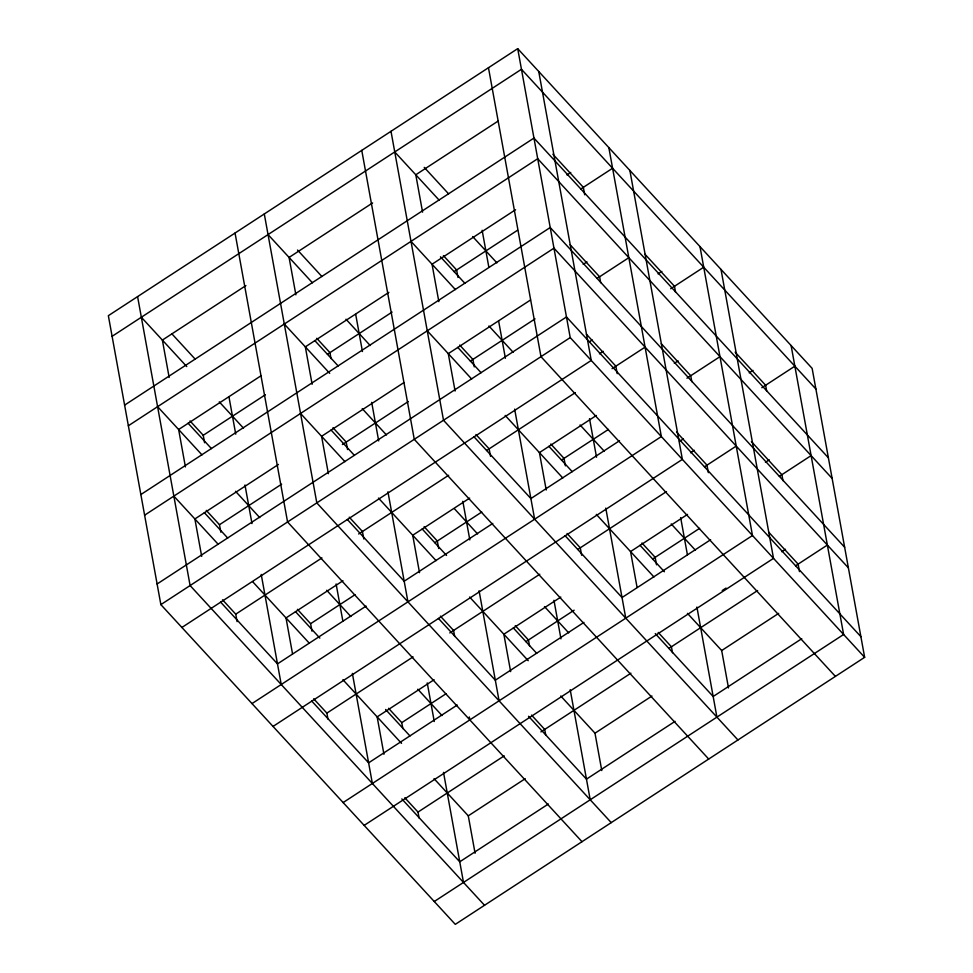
<?xml version="1.0" encoding="UTF-8"?>
<svg xmlns="http://www.w3.org/2000/svg" width="973" height="973" viewBox="0 0 973 973"><rect width="100%" height="100%" fill="white"/><g stroke="black" fill="none" stroke-linecap="round" stroke-linejoin="round"><path stroke-width="1.46" d="M517.709 48.65L108.356 315.678L160.861 604.622L455.291 924.35L864.644 657.322L812.139 368.378L517.709 48.65L570.214 337.595L864.644 657.322M112.102 336.317L521.455 69.29L815.885 389.018M245.914 285.588L162.369 340.088L169.168 377.475M372.623 202.931L289.078 257.431L295.877 294.819M498.054 121.114L415.787 174.775L422.574 212.163M124.605 405.121L533.958 138.081L828.388 457.809M128.351 425.76L537.704 158.721L832.146 478.448M566.943 174.945L570.737 172.464M260.898 375.846L178.631 429.519L185.417 466.906M388.872 292.374L305.327 346.862L312.126 384.262M515.581 209.718L432.036 264.218L438.835 301.606M204.598 442.764L203.235 435.284L265.386 394.746M327.414 354.281L392.095 312.09M454.111 271.625L517.527 230.26M580.82 188.981L612.589 168.256M140.854 494.552L550.207 227.524L844.649 547.24M144.612 515.191L553.965 248.164L848.395 567.879M583.192 264.376L586.987 261.895M278.424 464.462L194.88 518.95L201.679 556.349M403.856 382.632L321.589 436.305L328.375 473.693M530.565 299.976L448.285 353.649L455.084 391.037M220.847 532.195L219.484 524.715L281.635 484.177M342.399 444.539L408.344 401.521M470.373 361.068L535.053 318.876M597.069 278.412L628.838 257.687M157.115 583.982L566.468 316.955L860.898 636.683M658.076 273.899L661.871 271.431M160.861 604.622L570.214 337.595M589.674 341.608L592.204 339.954M670.689 288.762L703.722 267.21M599.453 353.819L603.248 351.338M181.89 627.463L591.243 360.436L538.738 71.491M237.108 621.625L235.746 614.158L321.941 557.918M358.648 533.982L448.65 475.274M486.622 450.499L575.347 392.618M612.053 368.67L645.099 347.118M674.325 363.343L678.12 360.861M342.97 580.759L286.013 617.916L292.532 653.807M469.679 498.103L412.722 535.259L419.509 572.659M596.388 415.459L539.419 452.615L546.218 490.003M311.98 631.161L310.618 623.681L355.048 594.698M434.797 542.679L481.757 512.041M561.506 460.022L608.466 429.397M686.938 378.205L719.971 356.653M366.091 606.082L277.487 663.878L220.591 602.092M492.788 523.425L404.184 581.222L347.288 519.436M619.497 440.769L530.893 498.565L473.997 436.792M749.21 372.866L753.005 370.385M251.995 703.588L661.348 436.561L608.843 147.616M679.543 441.401L683.338 438.92M761.823 387.728L794.856 366.176M690.587 452.773L694.381 450.304M273.024 726.43L682.377 459.39L629.872 170.445M327.962 719.096L326.879 713.112L413.075 656.884M449.781 632.937L539.784 574.228M577.755 549.465L666.481 491.584M704.464 466.809L736.233 446.084M765.459 462.297L769.266 459.828M434.104 679.726L377.147 716.882L383.946 754.27M560.813 597.069L503.856 634.226L510.643 671.613M687.522 514.413L630.553 551.569L637.084 587.473M402.846 728.619L401.764 722.647L446.181 693.664M525.931 641.645L574.155 610.18M652.64 558.989L699.599 528.351M779.337 476.332L811.105 455.607M457.225 705.036L368.621 762.832L311.725 701.059M583.934 622.392L495.318 680.188L438.434 618.402M710.631 539.735L622.027 597.531L565.131 535.746M343.128 802.555L752.482 535.515L699.976 246.57M722.221 590.55L726.016 588.069M781.72 551.74L785.515 549.259M364.157 825.384L773.511 558.356L721.005 269.412M419.095 818.062L418.013 812.078L504.209 755.851M540.915 731.903L630.918 673.194M668.889 648.419L757.614 590.538M795.598 565.775L827.366 545.05M475.079 853.236L468.281 815.836L525.238 778.68M601.776 770.58L594.99 733.192L651.946 696.036M728.485 687.923L721.686 650.536L778.655 613.379M548.358 804.002L459.755 861.798L401.837 798.918M675.067 721.346L586.464 779.142L528.546 716.262M801.764 638.702L713.16 696.498L655.255 633.605M434.262 901.509L843.615 634.481L791.11 345.537M552.871 154.233L583.35 187.327L584.712 194.807M645.026 254.294L674.484 286.281L675.566 292.265M735.138 352.153L765.617 385.247L766.7 391.231M570.142 244.77L599.599 276.758L600.694 282.742M661.275 343.724L690.733 375.724L691.827 381.708M751.387 441.584L781.866 474.69L782.961 480.662M586.391 334.201L615.86 366.201L617.21 373.668M676.515 432.061L706.994 465.155L708.344 472.635M768.658 532.122L798.128 564.121L799.478 571.601M424.228 167.38L448.602 193.858M394.746 151.946L439.151 200.158M472.671 236.561L496.899 262.868M835.406 676.393L540.976 356.665L488.47 67.721M443.433 255.631L456.641 269.983L458.003 277.451M440.477 256.811L464.863 283.289M411.007 241.377L455.4 289.589M488.933 325.991L513.16 352.299M580.066 424.958L604.294 451.265M671.2 523.924L695.427 550.231M459.694 345.074L472.902 359.414L474.252 366.894M550.827 444.029L564.036 458.38L565.386 465.848M641.961 542.995L655.17 557.334L656.532 564.814M457.748 347.349L481.112 372.732M548.881 446.315L572.246 471.686M640.015 545.281L664.401 571.759M427.256 330.808L471.662 379.02M505.182 415.435L562.795 477.986M596.315 514.389L653.929 576.953M687.449 613.355L721.686 650.536M475.943 434.505L489.151 448.845L490.514 456.325M567.077 533.472L580.285 547.811L581.647 555.291M658.21 632.426L671.419 646.777L672.513 652.749M297.519 250.037L321.905 276.514M737.948 739.966L443.506 420.251L391 131.306M268.049 234.59L312.442 282.802M345.974 319.217L370.202 345.524M708.709 759.049L414.267 439.322L361.761 150.377M316.736 338.288L329.944 352.627L331.027 358.611M314.79 340.574L338.154 365.945M284.298 324.033L329.713 373.34M362.224 408.648L386.451 434.955M454.379 508.709L477.585 533.922M544.491 606.568L568.719 632.876M332.985 427.719L346.193 442.07L347.556 449.538M424.119 526.685L437.327 541.024L438.689 548.504M515.252 625.651L528.461 639.991L529.555 645.975M331.039 430.005L354.403 455.376M422.173 528.971L446.558 555.449M513.306 627.926L536.682 653.309M300.548 413.464L344.953 461.676M378.485 498.079L436.086 560.643M469.618 597.045L528.242 660.703M560.752 696.011L594.99 733.192M349.234 517.162L362.442 531.501L363.805 538.981M440.38 616.116L453.576 630.468L454.671 636.439M531.513 715.082L544.71 729.422L545.804 735.406M171.832 333.788L195.196 359.159M611.239 822.623L316.809 502.895L264.291 213.951M141.34 317.247L186.755 366.566M219.266 401.861L243.493 428.169M582 841.694L287.57 521.978L235.052 233.034M190.027 420.944L203.235 435.284M188.081 423.219L211.445 448.602M157.59 406.678L201.995 454.89M235.527 491.304L259.742 517.612M326.66 590.258L350.876 616.566M417.794 689.225L442.01 715.532M206.276 510.375L219.484 524.715M297.422 609.341L310.618 623.681M388.555 708.295L401.764 722.647M204.342 512.662L227.706 538.033M295.476 611.616L319.849 638.093M385.588 709.475L409.974 735.953M173.851 496.121L218.244 544.333M252.785 581.842L309.378 643.287M342.91 679.701L401.533 743.36M434.043 778.655L468.281 815.836M222.537 599.806L235.746 614.158M313.671 698.772L326.879 713.112M404.804 797.738L418.013 812.078M484.53 905.279L190.1 585.551L137.594 296.607M680.65 517.624L687.4 554.719M696.911 607.055L716.919 717.137M589.516 418.658L596.534 457.249M605.778 508.101L625.773 618.171M553.953 600.28L560.959 638.86M570.202 689.711L590.21 799.782M482.134 230.26L488.872 267.356M498.65 321.175L505.401 358.283M514.644 409.134L534.639 519.205M462.82 501.314L469.825 539.906M479.069 590.745L499.076 700.828M469.302 716.955L469.837 719.898M427.244 682.924L434.262 721.516M443.506 772.367L463.501 882.438M355.692 314.388L362.442 351.508M371.686 402.348L378.692 440.939M387.935 491.791L407.942 601.861M336.111 583.97L342.849 621.054M352.372 673.401L372.367 783.472M228.996 397.045L235.734 434.153M244.977 485.004L251.995 523.596M261.226 574.435L281.233 684.518"/></g></svg>
